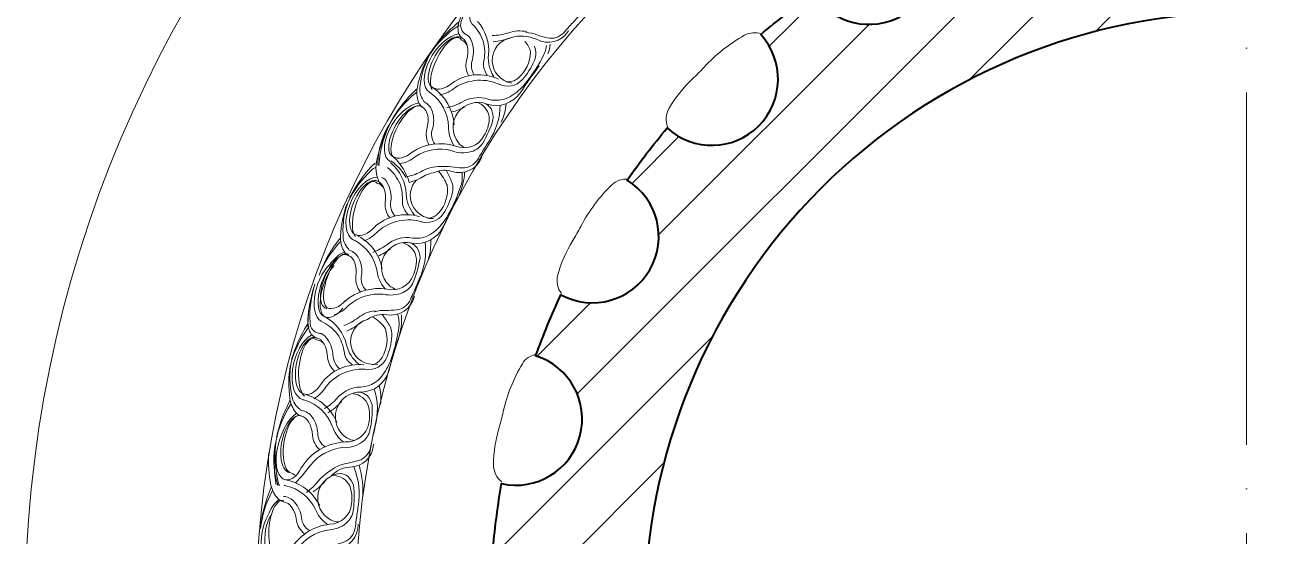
# Model space of a CAD drawing. Header units: millimetres. Extents: x 542654 to 551203, y 315718 to 321804.
# Drawn here: x 548646.9 to 549070.4, y 319653.3 to 319827.5 of the extents above; entities that cross this region are included whole.
import ezdxf

# ---------------------------------------------------------------- set-up
doc = ezdxf.new("R2010")
doc.units = ezdxf.units.MM
doc.linetypes.add('ACAD_ISO04W100', pattern=[30, 24, -3, 0, -3])
doc.layers.add('cad-block.com', color=250, linetype='Continuous')

msp = doc.modelspace()

# ---------------------------------------------------------------- hatches: boundary and pattern name
at = {"layer": 'cad-block.com', "true_color": 0x000000}
h = msp.add_hatch(dxfattribs=at)
h.set_pattern_fill('ANSI31', color=18, scale=150, style=0)
h.set_pattern_definition([(45, (-1130289.928, -83077.777), (-13.25825215, 13.25825215), [])])
edge = h.paths.add_edge_path()
edge.add_line((549063.07, 319861.9), (549063.07, 319831.87))
edge.add_arc((549063.07, 319626.77), 205.1, 90, 180)
edge.add_arc((549063.07, 319626.77), 205.1, 180, 270)
edge.add_arc((549063.07, 319626.77), 205.1, 270, 360)
edge.add_line((549268.17, 319626.77), (549298.21, 319626.77))
edge.add_arc((549320.75, 319626.77), 22.54, 180, 267.4934)
edge.add_arc((549060.23, 319627.14), 260.54, 350.0929, 354.9598, ccw=False)
edge.add_arc((549311.97, 319560.32), 22.54, 77.4026, 252.7016)
edge.add_arc((549059.79, 319628.13), 261.23, 335.0549, 340.0042, ccw=False)
edge.add_arc((549285.88, 319498.15), 22.54, 61.4709, 238.5379)
edge.add_arc((549063.27, 319626.62), 257.43, 319.9958, 324.9905, ccw=False)
edge.add_arc((549245.23, 319444.52), 22.54, 47.4916, 222.4785)
edge.add_arc((549063.07, 319626.77), 257.67, 304.9273, 309.9719, ccw=False)
edge.add_arc((549191.65, 319403.31), 22.54, 32.764, 207.0672)
edge.add_arc((549063.07, 319626.77), 257.67, 289.958, 294.9039, ccw=False)
edge.add_arc((549129.51, 319377.86), 22.54, 17.3263, 192.5624)
edge.add_arc((549063.07, 319626.77), 257.67, 275.0131, 279.9308, ccw=False)
edge.add_arc((549063.07, 319369.1), 22.54, 2.5066, 90)
edge.add_arc((549063.07, 319369.1), 22.54, 90, 177.4934)
edge.add_arc((549063.07, 319626.77), 257.67, 260.0692, 264.9869, ccw=False)
edge.add_arc((548996.64, 319377.86), 22.54, 347.4376, 522.6737)
edge.add_arc((549063.07, 319626.77), 257.67, 245.0961, 250.042, ccw=False)
edge.add_arc((548934.5, 319403.31), 22.54, 332.9328, 507.236)
edge.add_arc((549063.07, 319626.77), 257.67, 230.0281, 235.0727, ccw=False)
edge.add_arc((548880.92, 319444.52), 22.54, 317.5215, 492.5084)
edge.add_arc((549062.88, 319626.62), 257.43, 215.0095, 220.0042, ccw=False)
edge.add_arc((548840.27, 319498.15), 22.54, 301.4621, 478.5291)
edge.add_arc((549066.36, 319628.13), 261.23, 199.9958, 204.9451, ccw=False)
edge.add_arc((548814.18, 319560.32), 22.54, 287.2984, 462.5974)
edge.add_arc((549065.92, 319627.14), 260.54, 185.0402, 189.9071, ccw=False)
edge.add_arc((548805.4, 319626.77), 22.54, 272.5066, 360)
edge.add_arc((548805.4, 319626.77), 22.54, 0, 87.4934)
edge.add_arc((549065.92, 319626.4), 260.54, 170.0929, 174.9598, ccw=False)
edge.add_arc((548814.18, 319693.22), 22.54, 257.4026, 432.7016)
edge.add_arc((549066.36, 319625.41), 261.23, 155.0549, 160.0042, ccw=False)
edge.add_arc((548840.27, 319755.38), 22.54, 241.4709, 418.5379)
edge.add_arc((549062.88, 319626.92), 257.43, 139.9958, 144.9905, ccw=False)
edge.add_arc((548880.92, 319809.02), 22.54, 227.4916, 402.4785)
edge.add_arc((549063.07, 319626.77), 257.67, 124.9273, 129.9719, ccw=False)
edge.add_arc((548934.5, 319850.23), 22.54, 212.764, 387.0672)
edge.add_arc((549063.07, 319626.77), 257.67, 109.958, 114.9039, ccw=False)
edge.add_arc((548996.64, 319875.68), 22.54, 197.3263, 372.5624)
edge.add_arc((549063.07, 319626.77), 257.67, 95.0131, 99.9308, ccw=False)
edge.add_arc((549063.07, 319884.44), 22.54, 182.5066, 270)

# ---------------------------------------------------------------- linework, layer by layer
at = {"layer": 'cad-block.com', "color": 18, "linetype": 'ACAD_ISO04W100', "lineweight": 15, "ltscale": 5, "true_color": 0x000000}
msp.add_lwpolyline([(549063.07, 320104.68), (549063.07, 319185.55)], dxfattribs=at)
at = {"layer": 'cad-block.com', "color": 18, "lineweight": 40, "true_color": 0x000000}
for points in [[(548806.39, 319649.28, -0.021239), (548809.27, 319671.22, 0.959795), (548820.88, 319714.74, -0.021599), (548829.5, 319735.58, 0.974726), (548852.03, 319774.61, -0.021797), (548865.69, 319792.4, 0.957182), (548897.54, 319824.24, -0.022015), (548915.55, 319838.03, 0.951482), (548954.57, 319860.48, -0.021584), (548975.12, 319868.97, 0.959268), (549018.64, 319880.58, -0.021461), (549040.56, 319883.46, 0.401457), (549063.07, 319861.9)], [(549063.07, 319861.9), (549063.07, 319831.87, 0.414214), (548857.98, 319626.77, 0.414214)]]:
    msp.add_lwpolyline(points, format="xyb", dxfattribs=at)
at = {"layer": 'cad-block.com', "color": 18, "lineweight": 15, "true_color": 0x000000}
for points in [[(548841.51, 319841.71, -0.14286), (548835.49, 319830.42, 0.003114), (548832.33, 319826.96, -0.001263), (548830.44, 319824.86, -0.269297), (548824.84, 319823.09, -0.032055), (548821.3, 319824.12, 0.066973), (548817.5, 319824.95, 14.793123)], [(548795.97, 319822.91, -0.154889), (548794.61, 319824.71, -0.162419), (548795.03, 319829.24, -0.070806), (548799.14, 319837.08, -0.039582)], [(548797.34, 319824.11, -0.37953), (548795.55, 319828.69, -0.093177), (548801.38, 319840.43)], [(548794.92, 319828.65, 0.020284), (548794.3, 319828.16, 0.065325), (548785.53, 319818.82, 0.065451)], [(548801.09, 319828.69, -0.211881), (548804.81, 319817.28, -0.145453)], [(548794.83, 319827.51, 0.024119), (548794.34, 319827.12, 0.09277), (548785.03, 319817.82)], [(548799.88, 319827.18, -0.115094), (548803.27, 319821.08, -0.113469)], [(548817.82, 319825.19, 0.137047), (548811.65, 319824.85, -0.081294), (548806.11, 319823.92)], [(548812.35, 319823.12, -0.194003), (548821.13, 319822.6, 0.402427), (548832.03, 319825.46, -0.069687)], [(548865.9, 319792.65, -0.235986), (548866.34, 319799.13, -0.07141), (548874.28, 319809.08, 0.018971), (548878.18, 319813.04, -0.08082), (548892.04, 319823.99, -0.218698), (548897.78, 319824.43, 4.897117)], [(548795.52, 319822.47, -0.150462), (548797.6, 319820.49, 1140.797871)], [(548795.92, 319823, -0.0002), (548795.91, 319823, -0.0002)], [(548798.94, 319822.24, 0.243056), (548797.34, 319824.11, 0.467619)], [(548798.94, 319822.24, -0.167244), (548799.31, 319815.65, 0.221723), (548799.94, 319810.41, 0.21466)], [(548803.27, 319821.08, -0.097391), (548803.15, 319814.81, 0.177785), (548804.38, 319810.36, 52748.141496)], [(548803.27, 319821.08, -0.000004), (548803.27, 319821.08, -0.000004)], [(548803.52, 319802.59, 0.258136), (548813.13, 319803.65, 0.074156), (548817.86, 319808.17, 0.047841), (548823.69, 319817.39, 0.095913), (548824.57, 319820.47, 0.095913)], [(548804.93, 319822.88, -0.000004), (548804.93, 319822.88, -0.000004)], [(548820.44, 319820.26, -0.034218), (548820.69, 319819.5, -0.168169), (548820.35, 319815.1, -0.080639), (548816.34, 319808.86, -0.343741), (548808.17, 319807.41)], [(548817.15, 319821.82, -0.174124), (548819.1, 319818.25, -0.216881), (548814.88, 319809.38, -0.210677), (548810.84, 319808.11, -0.004601)], [(548825.82, 319820.98, -0.075703), (548825.05, 319817.62)], [(548782.38, 319799.41, -0.160145), (548780.97, 319801.23, -0.142486), (548780.61, 319806.41, -0.07532), (548784.37, 319816.87, -0.065451)], [(548782.98, 319801.24, -0.375012), (548782.71, 319801.69, -0.214877), (548781.53, 319806.88, -0.107511), (548785.08, 319817.91, -0.071007)], [(548797.31, 319815.36, -0.165719), (548797.31, 319815.36, 0.184944), (548798.09, 319810.09)], [(548804.34, 319800.49, 0.330572), (548815.68, 319804.48, -0.00887), (548822.05, 319813.57, 0.170453)], [(548808.91, 319807.07, -0.042276), (548808.91, 319807.07, 0.260309), (548793.5, 319806.18, -0.123631), (548788.22, 319803.62)], [(548808.22, 319809.02, 0.266872), (548792.39, 319807.69), (548792.39, 319807.69)], [(548780.4, 319804.58, 0.020326), (548779.99, 319804.26, 0.093407), (548771.43, 319794.28)], [(548780.49, 319805.72, 0.01773), (548779.95, 319805.29, 0.065459), (548771.95, 319795.31, 0.065459)], [(548784.7, 319804.56, -0.076886), (548785.21, 319804.2, -0.711485)], [(548785.21, 319804.2, -0.234103), (548791.18, 319792.8, 0.067828), (548791.55, 319789.72, 0.067828)], [(548785.93, 319806.08, -0.231733), (548793.08, 319793.45, 0.066571), (548793.08, 319793.45)], [(548785.7, 319797.93, 0.207831), (548782.98, 319801.24, 0.467619)], [(548808.81, 319800.15, -0.14286), (548804.99, 319787.95, 0.003114), (548802.52, 319783.96, -0.001263), (548801.04, 319781.55, -0.269297), (548795.87, 319778.77, -0.032055), (548792.2, 319779.13, 0.066973), (548788.32, 319779.24, 14.793123)], [(548803.52, 319802.59, 0.172942), (548795.91, 319801.27, -0.080911), (548790.66, 319799.34)], [(548792.14, 319784.71, 0.167679), (548798.94, 319784.33, 0.185084), (548802.85, 319787.25, 0.066584), (548806.34, 319795.19, 0.127223), (548805.79, 319798.76, 0.13935), (548803.92, 319800.6, 1.947991)], [(548796.83, 319799.65, -0.090245), (548792.2, 319797.88)], [(548793.58, 319786.25, 0.381697), (548803.28, 319789.67, 0.122512), (548805.08, 319795.48, 0.285423), (548801.5, 319800.89, 0.437676)], [(548810.84, 319800.67, -0.081084), (548809.17, 319794.4, -0.380747)], [(548785.7, 319797.93, -0.150244), (548785.73, 319792.13, 0.25156), (548786.53, 319786.91, 0.21133)], [(548768.11, 319772.96, -0.19572), (548766.7, 319780.89, -0.063787), (548770.8, 319793.36, -0.065451)], [(548767.08, 319779.69, -0.018668), (548767.12, 319780.38, -0.138496), (548771.43, 319794.28)], [(548767.55, 319779.49, -0.084136), (548767.63, 319781.36, -0.090657), (548771.43, 319794.28)], [(548783.77, 319791.97, -0.132314), (548783.77, 319791.97, 0.187603), (548784.52, 319786.58)], [(548793.58, 319786.25, 0.220912), (548778.82, 319784.18), (548778.82, 319784.18)], [(548794.61, 319787.36, 0.148154), (548796.88, 319785.68, 0.438262)], [(548772.36, 319782.57, -0.145453), (548777.78, 319773.78, -0.145453)], [(548792.14, 319784.71, 0.203444), (548779.94, 319782.68, -0.142365), (548774.57, 319780.21)], [(548786.67, 319777.29, -0.191456), (548792.32, 319777.6, 0.402427), (548802.5, 319782.43, -0.069687)], [(548766.47, 319778.96, 0.075445), (548764.96, 319778.04, 0.09277), (548757.1, 319767.48)], [(548766.22, 319780.4, 0.0553), (548764.78, 319779.06, 0.065325), (548757.46, 319768.54, 0.065451)], [(548770.43, 319778.91, -0.115094), (548774.68, 319773.37, -0.113469)], [(548771.41, 319780.58, -0.211881), (548776.76, 319769.83, -0.145453)], [(548771.52, 319781.14, -0.086243), (548772.53, 319780.47)], [(548772.53, 319780.47, -0.091119), (548776.76, 319775.53, -0.091119)], [(548788.34, 319779.24, 0.137047), (548782.34, 319777.76, -0.081294), (548777.06, 319775.83)], [(548790.34, 319777.99, -0.014065), (548792.15, 319774.35, -0.168169), (548792.45, 319769.94, -0.080639), (548789.39, 319763.18, -0.343741), (548781.51, 319760.56)], [(548766.81, 319773.62, -0.150462), (548769.16, 319771.96, 1140.797871)], [(548767.13, 319774.19, -0.0002), (548767.12, 319774.19, -0.0002)], [(548770.23, 319773.89, 0.243056), (548768.37, 319775.5, 0.467619)], [(548770.23, 319773.89, -0.167244), (548771.55, 319767.42, 0.221723), (548772.95, 319762.32, 0.21466)], [(548776.1, 319774.59, -0.000004), (548776.1, 319774.59, -0.000004)], [(548777.62, 319755.11, 0.258136), (548786.98, 319757.56, 0.074156), (548790.99, 319762.72, 0.047841), (548795.42, 319772.7, 0.127083), (548795.7, 319777.22, 0.095913)], [(548787.86, 319777.73, -0.050218), (548790.75, 319772.87, -0.216881), (548787.87, 319763.49, -0.210677), (548784.06, 319761.64, -0.004601)], [(548796.66, 319777.38, -0.105571), (548794.75, 319769.51, -0.829552)], [(548829.68, 319735.96, -0.235986), (548828.43, 319742.34, -0.07141), (548833.53, 319754.01, 0.018971), (548836.27, 319758.84, -0.08082), (548846.82, 319773, -0.218698), (548852.25, 319774.92, 4.897117)], [(548774.68, 319773.37, -0.000004), (548774.68, 319773.37, -0.000004)], [(548774.68, 319773.37, -0.097391), (548775.47, 319767.14, 0.177785), (548777.34, 319762.93, 52748.141496)], [(548757.17, 319748.88, -0.160145), (548755.51, 319750.48, -0.142486), (548754.4, 319755.55, -0.07532), (548756.6, 319766.45, -0.065451)], [(548757.5, 319750.78, -0.375012), (548757.17, 319751.18, -0.214877), (548755.25, 319756.15, -0.107511), (548757.14, 319767.58, -0.071007)], [(548769.62, 319766.84, -0.165719), (548769.62, 319766.84, 0.184944), (548771.16, 319761.74)], [(548778.74, 319753.15, 0.330572), (548789.38, 319758.76, -0.00887), (548794.35, 319768.67, 0.170453)], [(548782.3, 319760.33, -0.042276), (548782.3, 319760.33, 0.260309), (548767.19, 319757.2, -0.123631), (548762.34, 319753.9)], [(548781.33, 319762.16, 0.266872), (548765.87, 319758.53), (548765.87, 319758.53)], [(548754.46, 319753.71, 0.020326), (548754.1, 319753.33, 0.093407), (548747.09, 319742.21)], [(548754.38, 319754.85, 0.01773), (548753.91, 319754.35, 0.065459), (548747.45, 319743.3, 0.065459)], [(548758.71, 319754.31, -0.076886), (548759.27, 319754.04, -0.711485)], [(548759.27, 319754.04, -0.234103), (548766.84, 319743.63, 0.067828), (548767.66, 319740.63, 0.067828)], [(548759.71, 319756, -0.231733), (548768.63, 319744.54, 0.066571), (548768.63, 319744.54)], [(548777.62, 319755.11, 0.172942), (548770.29, 319752.7, -0.080911), (548765.38, 319750.02)], [(548783.21, 319753.47, -0.14286), (548781.21, 319740.84, 0.003114), (548779.35, 319736.53, -0.001263), (548778.24, 319733.93, -0.269297), (548773.52, 319730.43, -0.032055), (548769.84, 319730.25, 0.066973), (548765.98, 319729.8, 14.793123)], [(548768.97, 319735.76, 0.167679), (548775.75, 319736.37, 0.185084), (548779.2, 319739.84, 0.066584), (548781.5, 319748.2, 0.127223), (548780.43, 319751.66, 0.13935), (548778.31, 319753.2, 1.947991)], [(548770.17, 319737.49, 0.381697), (548779.26, 319742.3, 0.122512), (548780.21, 319748.3, 0.285423), (548775.87, 319753.14, 0.437676)], [(548785.14, 319754.28, -0.081084), (548784.41, 319747.83, -0.380747)], [(548750.83, 319746.02, -0.129223), (548755.72, 319750.14, 1.651741)], [(548760.67, 319747.9, 0.207831), (548757.5, 319750.78, 0.467619)], [(548771.43, 319751.22, -0.06466), (548767.15, 319748.71)], [(548760.67, 319747.9, -0.150244), (548761.55, 319742.17, 0.25156), (548763.1, 319737.12, 0.21133)], [(548759.63, 319741.72, -0.132314), (548759.63, 319741.72, 0.187603), (548761.16, 319736.5)], [(548743.25, 319724.82, -0.018642), (548743.22, 319725.51, -0.065451), (548745.29, 319738.13, -0.065451)], [(548747.19, 319722.42, -0.37953), (548744.01, 319726.18, -0.093177), (548745.7, 319739.17)], [(548768.97, 319735.76, 0.203444), (548757.2, 319731.98, -0.142365), (548752.24, 319728.75)], [(548770.17, 319737.49, 0.220912), (548755.87, 319733.29), (548755.87, 319733.29)], [(548771.03, 319738.75, 0.148154), (548773.52, 319737.41, 0.438262)], [(548746.29, 319720.85, -0.154889), (548744.42, 319722.1, -0.162419), (548743.34, 319726.52, -0.070806), (548744.67, 319735.27, -0.039582)], [(548763.63, 319727.19, -0.193724), (548770.18, 319728.76, 0.402427), (548779.55, 319735.01, -0.069687)], [(548749.25, 319727.98, -0.211881), (548756.49, 319718.41, -0.145453)], [(548766.21, 319730.13, 0.137047), (548760.48, 319727.79, -0.081294), (548755.54, 319725.11)], [(548760.06, 319704.1, 0.258136), (548768.8, 319708.24, 0.074156), (548771.79, 319714.05, 0.047841), (548774.3, 319724.67, 0.121634), (548773.82, 319728.94, 0.095913)], [(548768.61, 319728.88, 0.013663), (548770.78, 319725.69, -0.168169), (548771.89, 319721.41, -0.080639), (548770.13, 319714.21, -0.343741), (548762.88, 319710.17)], [(548765.22, 319728.09, -0.125843), (548769.68, 319723.98, -0.216881), (548768.58, 319714.23, -0.210677), (548765.18, 319711.71, -0.004601)], [(548775.14, 319728.75, -0.10758), (548773.99, 319720.52)], [(548743.72, 319724.82, 0.024119), (548743.38, 319724.3, 0.09277), (548737.61, 319712.47)], [(548743.43, 319725.93, 0.020284), (548743.01, 319725.27, 0.065325), (548737.75, 319713.57, 0.065451)], [(548748.59, 319726.16, -0.115094), (548753.79, 319721.5, -0.113469)], [(548754.77, 319723.74, -0.000004), (548754.77, 319723.74, -0.000004)], [(548746.01, 319720.29, -0.150462), (548748.63, 319719.09, 1140.797871)], [(548746.21, 319720.91, -0.0002), (548746.21, 319720.91, -0.0002)], [(548749.32, 319721.19, 0.243056), (548747.19, 319722.42, 0.467619)], [(548749.32, 319721.19, -0.167244), (548751.82, 319715.08, 0.221723), (548754.13, 319710.32, 0.21466)], [(548753.79, 319721.5, -0.000004), (548753.79, 319721.5, -0.000004)], [(548753.79, 319721.5, -0.097391), (548755.72, 319715.53, 0.177785), (548758.34, 319711.73, 52748.141496)], [(548761.52, 319702.38, 0.330572), (548770.94, 319709.86, -0.00887), (548773.99, 319720.52, 0.170453)], [(548809.37, 319671.83, -0.235986), (548806.51, 319677.67, -0.07141), (548808.42, 319690.26, 0.018971), (548809.82, 319695.64, -0.08082), (548816.34, 319712.05, -0.218698), (548821.09, 319715.3, 4.897117)], [(548741.11, 319694.2, -0.160145), (548739.18, 319695.46, -0.142486), (548737.15, 319700.24, -0.07532), (548737.3, 319711.35, -0.065451)], [(548741.08, 319696.12, -0.375012), (548740.68, 319696.46, -0.214877), (548737.87, 319700.98, -0.107511), (548737.63, 319712.57, -0.071007)], [(548763.69, 319710.09, -0.042276), (548763.69, 319710.09, 0.260309), (548749.41, 319704.23, -0.123631), (548745.26, 319700.08)], [(548762.4, 319711.71, 0.266872), (548747.87, 319705.29), (548747.87, 319705.29)], [(548750.02, 319714.15, -0.165719), (548750.02, 319714.15, 0.184944), (548752.48, 319709.42)], [(548742.29, 319701.66, -0.231733), (548753.17, 319692.05, 0.066571), (548753.17, 319692.05)], [(548760.06, 319704.1, 0.172942), (548753.29, 319700.38, -0.080911), (548748.96, 319696.84)], [(548765.86, 319703.52, -0.14286), (548766.22, 319690.74, 0.003114), (548765.19, 319686.16, -0.001263), (548764.58, 319683.4, -0.269297), (548760.59, 319679.09, -0.032055), (548757.01, 319678.23, 0.066973), (548753.3, 319677.07, 14.793123)], [(548755.13, 319683.48, 0.167679), (548761.68, 319685.34, 0.185084), (548764.43, 319689.38, 0.066584), (548765.14, 319698.02, 0.127223), (548763.45, 319701.22, 0.13935), (548761.08, 319702.35, 1.947991)], [(548755.99, 319685.41, 0.381697), (548764.04, 319691.81, 0.122512), (548763.85, 319697.89, 0.285423), (548758.7, 319701.84, 0.437676)], [(548767.6, 319704.67, -0.081084), (548768.07, 319698.2, -0.380747)], [(548737.55, 319698.44, 0.020326), (548737.27, 319698, 0.093407), (548732.44, 319685.78)], [(548737.26, 319699.55, 0.01773), (548736.9, 319698.97, 0.065459), (548732.59, 319686.92, 0.065459)], [(548741.62, 319699.82, -0.076886), (548742.22, 319699.65, -0.711485)], [(548742.22, 319699.65, -0.234103), (548751.58, 319690.82, 0.067828), (548752.94, 319688.03, 0.067828)], [(548754.69, 319699.14, -0.07743), (548750.12, 319695.35)], [(548744.73, 319693.88, 0.207831), (548741.08, 319696.12, 0.467619)], [(548744.73, 319693.88, -0.150244), (548746.65, 319688.41, 0.25156), (548749.11, 319683.74, 0.21133)], [(548733.07, 319670.57, -0.018668), (548732.89, 319671.24, -0.138496), (548732.44, 319685.78)], [(548732.44, 319670.89, -0.018642), (548732.33, 319671.58, -0.063787), (548732.14, 319684.7, -0.065451)], [(548733.59, 319670.53, -0.084136), (548733.05, 319672.32, -0.090657), (548732.44, 319685.78)], [(548755.99, 319685.41, 0.248077), (548741.01, 319676.55), (548741.01, 319676.55)], [(548744.85, 319687.62, -0.132314), (548744.85, 319687.62, 0.187603), (548747.32, 319682.76)], [(548751.26, 319673.82, -0.20607), (548757.62, 319676.83, 0.402427), (548765.67, 319684.71, -0.069687)], [(548756.61, 319686.8, 0.148154), (548759.3, 319685.95, 0.438262)], [(548735.13, 319664.96, -0.160145), (548733.12, 319666.08, -0.142486), (548730.72, 319670.68, -0.07532), (548730, 319681.77, -0.065451)], [(548755.13, 319683.48, 0.203444), (548744.26, 319677.59, -0.026432), (548739.12, 319671.46)], [(548753.3, 319677.07, 0.093472), (548746.8, 319672.08, -0.080911), (548742.76, 319668.21)], [(548758.94, 319676.95, -0.138787), (548760.43, 319663.48, 0.003114), (548759.76, 319658.84, -0.001263), (548759.37, 319656.03, -0.269297), (548755.73, 319651.42, -0.032055), (548752.23, 319650.29, 0.066973), (548748.62, 319648.84, 14.793123)], [(548760.73, 319677.48, -0.089468), (548761.91, 319665.98, -0.380747)], [(548735.73, 319672.5, -0.231733), (548747.32, 319663.77, 0.066571), (548747.32, 319663.77)], [(548737.13, 319675.01, -0.00341), (548739.24, 319673.99, -0.145453)], [(548749.95, 319655.38, 0.167679), (548756.34, 319657.74, 0.185084), (548758.76, 319661.99, 0.066584), (548758.8, 319670.65, 0.127223), (548756.86, 319673.71, 0.13935), (548754.41, 319674.65, 1.947991)], [(548750.65, 319657.36, 0.381697), (548758.18, 319664.38, 0.122512), (548757.52, 319670.42, 0.285423), (548752.07, 319673.95, 0.437676)], [(548731.26, 319668.92, 0.020326), (548731.01, 319668.46, 0.093407), (548727.14, 319655.89)], [(548730.88, 319670, 0.01773), (548730.56, 319669.39, 0.065459), (548727.21, 319657.04, 0.065459)], [(548735.2, 319670.61, -0.076886), (548735.82, 319670.49, -0.711485)], [(548735.82, 319670.49, -0.234103), (548745.84, 319662.42, 0.067828), (548747.41, 319659.74, 0.067828)], [(548743.27, 319668.69, -0.000004), (548743.27, 319668.69, -0.000004)], [(548729.76, 319660.55, -0.129223), (548733.4, 319665.8, 1.651741)], [(548738.77, 319664.93, 0.207831), (548734.96, 319666.88, 0.467619)], [(548738.77, 319664.93, -0.150244), (548741.11, 319659.63, 0.25156), (548743.93, 319655.16, 0.21133)], [(548750.65, 319657.36, 0.220912), (548737.94, 319649.58), (548737.94, 319649.58)], [(548749.95, 319655.38, 0.203444), (548739.57, 319648.65, -0.053766), (548738.38, 319646.72)], [(548739.38, 319658.7, -0.132314), (548739.38, 319658.7, 0.187603), (548742.21, 319654.05)], [(548747.89, 319646.4, -0.191456), (548752.95, 319648.94, 0.402427), (548760.36, 319657.42, -0.069687)], [(548751.16, 319658.8, 0.148154), (548753.91, 319658.16, 0.438262)]]:
    msp.add_lwpolyline(points, format="xyb", dxfattribs=at)
msp.add_lwpolyline([(548767.48, 319748.03), (548767.15, 319748.71)], dxfattribs=at)
for centre, radius, start, end in [((549063.07, 319626.77), 416.2, 90, 180), ((549063.07, 319626.77), 337.45, 90, 180), ((549063.07, 319626.77), 303.7, 90, 180), ((549063.07, 319626.77), 257.67, 129.1553, 129.9719), ((548813.89, 319815.45), 7.82, 101.3543, 261.8005), ((548804.26, 319845.07), 23.39, 275.311, 289.6268), ((548816.25, 319816.14), 11.5, 174.3323, 212.7713), ((548801.17, 319792.67), 8.43, 67.9183, 219.0246), ((548802.68, 319792.63), 11.5, 194.6874, 212.7691), ((548771.34, 319796.27), 23.39, 285.964, 300.2798), ((548786, 319769.34), 7.82, 137.3915, 270.1816), ((548789.04, 319764.1), 13.41, 100.1671, 123.7399), ((548788.24, 319770.38), 11.5, 182.7134, 221.1524), ((548776.74, 319744.96), 8.43, 76.2994, 227.4057), ((548778.24, 319745.14), 11.5, 203.0685, 221.1502), ((548765.66, 319719.64), 7.82, 105.0754, 280.8346), ((548746.91, 319744.5), 23.39, 294.3451, 308.6609), ((548767.67, 319721.06), 11.5, 193.3664, 231.8054), ((548761.07, 319693.96), 8.43, 86.9524, 238.0587), ((548762.51, 319694.41), 11.5, 213.7215, 231.8032), ((548731.7, 319687.63), 23.39, 304.9981, 319.3139), ((548755.05, 319666.28), 8.43, 91.428, 242.5342), ((548756.45, 319666.85), 11.5, 218.1971, 236.2787)]:
    msp.add_arc(centre, radius, start, end, dxfattribs=at)
for centre, major_axis, ratio, start_param, end_param in [((548806.91, 319836.29), (7.18, 9), 0.522762, 0.808279, 3.172065), ((548790.93, 319814.24), (-6.24, -9.68), 0.522, 3.557014, 6.283897), ((548790.56, 319814), (-4.29, -9.07), 0.383363, 2.916296, 6.057889), ((548790.66, 319814.69), (-4.97, -8.49), 0.469432, 3.083543, 6.341235), ((548790.34, 319814.7), (4.96, 8.49), 0.612911, -0.044481, -0.044423), ((548777.36, 319790.74), (-6.21, -9.7), 0.522762, 3.543527, 6.313658), ((548777.09, 319791.18), (-4.97, -8.49), 0.45019, 3.081068, 6.34371), ((548777.32, 319791.05), (-4.58, -8.75), 0.397635, 3.024538, 6.166131), ((548763.47, 319764.8), (-4.65, -10.54), 0.523583, 3.345397, 6.262875), ((548763.14, 319765.21), (-3.68, -9.13), 0.469432, 3.083543, 6.341235), ((548763.14, 319764.51), (-2.92, -9.6), 0.383363, 2.916296, 6.057889), ((548762.82, 319765.17), (3.67, 9.12), 0.612911, -0.044481, -0.044423), ((548753.13, 319739.97), (-3.68, -9.13), 0.45019, 3.081068, 6.34371), ((548753.58, 319740.2), (-3.26, -9.32), 0.397635, 3.024538, 6.166131), ((548752.27, 319737.07), (3.85, 10.85), 0.522762, 0.808279, 3.172065), ((548751.9, 319737.44), (-2.92, -9.4), 0.45019, 3.7872, 6.34371), ((548752.16, 319737.36), (-2.91, -9.38), 0.39308, 3.786762, 6.283185), ((548744.36, 319711.01), (-2.74, -11.19), 0.522, 3.557014, 6.283897), ((548743.95, 319711.35), (-1.93, -9.65), 0.469432, 3.083543, 6.341235), ((548744.09, 319710.66), (-1.1, -9.98), 0.383363, 2.916296, 6.057889), ((548743.65, 319711.25), (1.93, 9.64), 0.612911, -0.044481, -0.044423), ((548739.19, 319684.36), (-3.84, -11.77), 0.471292, 3.717485, 6.349701), ((548738.79, 319684.7), (-1.93, -9.65), 0.45019, 3.081068, 6.34371), ((548739.05, 319684.64), (-1.48, -9.77), 0.397635, 3.024538, 6.166131), ((548733.93, 319655.65), (-0.71, -9.85), 0.397635, 3.024538, 6.166131), ((548733.49, 319652.28), (0.89, 11.48), 0.522762, 0.808279, 3.172065), ((548733.04, 319652.54), (-0.37, -9.83), 0.45019, 3.7872, 6.34371)]:
    msp.add_ellipse(centre, major_axis=major_axis, ratio=ratio, start_param=start_param, end_param=end_param, dxfattribs=at)
at = {"layer": 'cad-block.com', "color": 18, "lineweight": 15, "true_color": 0x000000, "extrusion": (0, 0, -1)}
for centre, major_axis, start_param, end_param in [((548790.89, 319814.56), (-4.96, -8.48), 3.141593, 4.300206), ((548790.89, 319814.56), (-4.96, -8.48), -1.015776, 0), ((548777.32, 319791.05), (-4.96, -8.48), 3.141593, 4.287134), ((548777.32, 319791.05), (-4.96, -8.48), -1.015777, 0), ((548763.38, 319765.11), (-3.67, -9.11), 3.141593, 4.300206), ((548763.38, 319765.11), (-3.67, -9.11), -1.015776, 0), ((548753.38, 319739.87), (-3.67, -9.11), 3.141593, 4.287134), ((548753.58, 319740.2), (-3.67, -9.11), -1.015777, 0), ((548752.16, 319737.36), (-2.91, -9.38), -1.015777, 0), ((548744.22, 319711.3), (-1.92, -9.63), 3.141593, 4.300206), ((548744.22, 319711.3), (-1.92, -9.63), -1.015776, 0), ((548739.05, 319684.64), (-1.92, -9.63), 3.141593, 4.287134), ((548736.9, 319682.25), (-1.17, -9.75), -1.015776, 0), ((548733.83, 319655.28), (-1.17, -9.75), 3.141593, 4.287134)]:
    msp.add_ellipse(centre, major_axis=major_axis, ratio=0.570546, start_param=start_param, end_param=end_param, dxfattribs=at)

doc.saveas('drawing.dxf')
